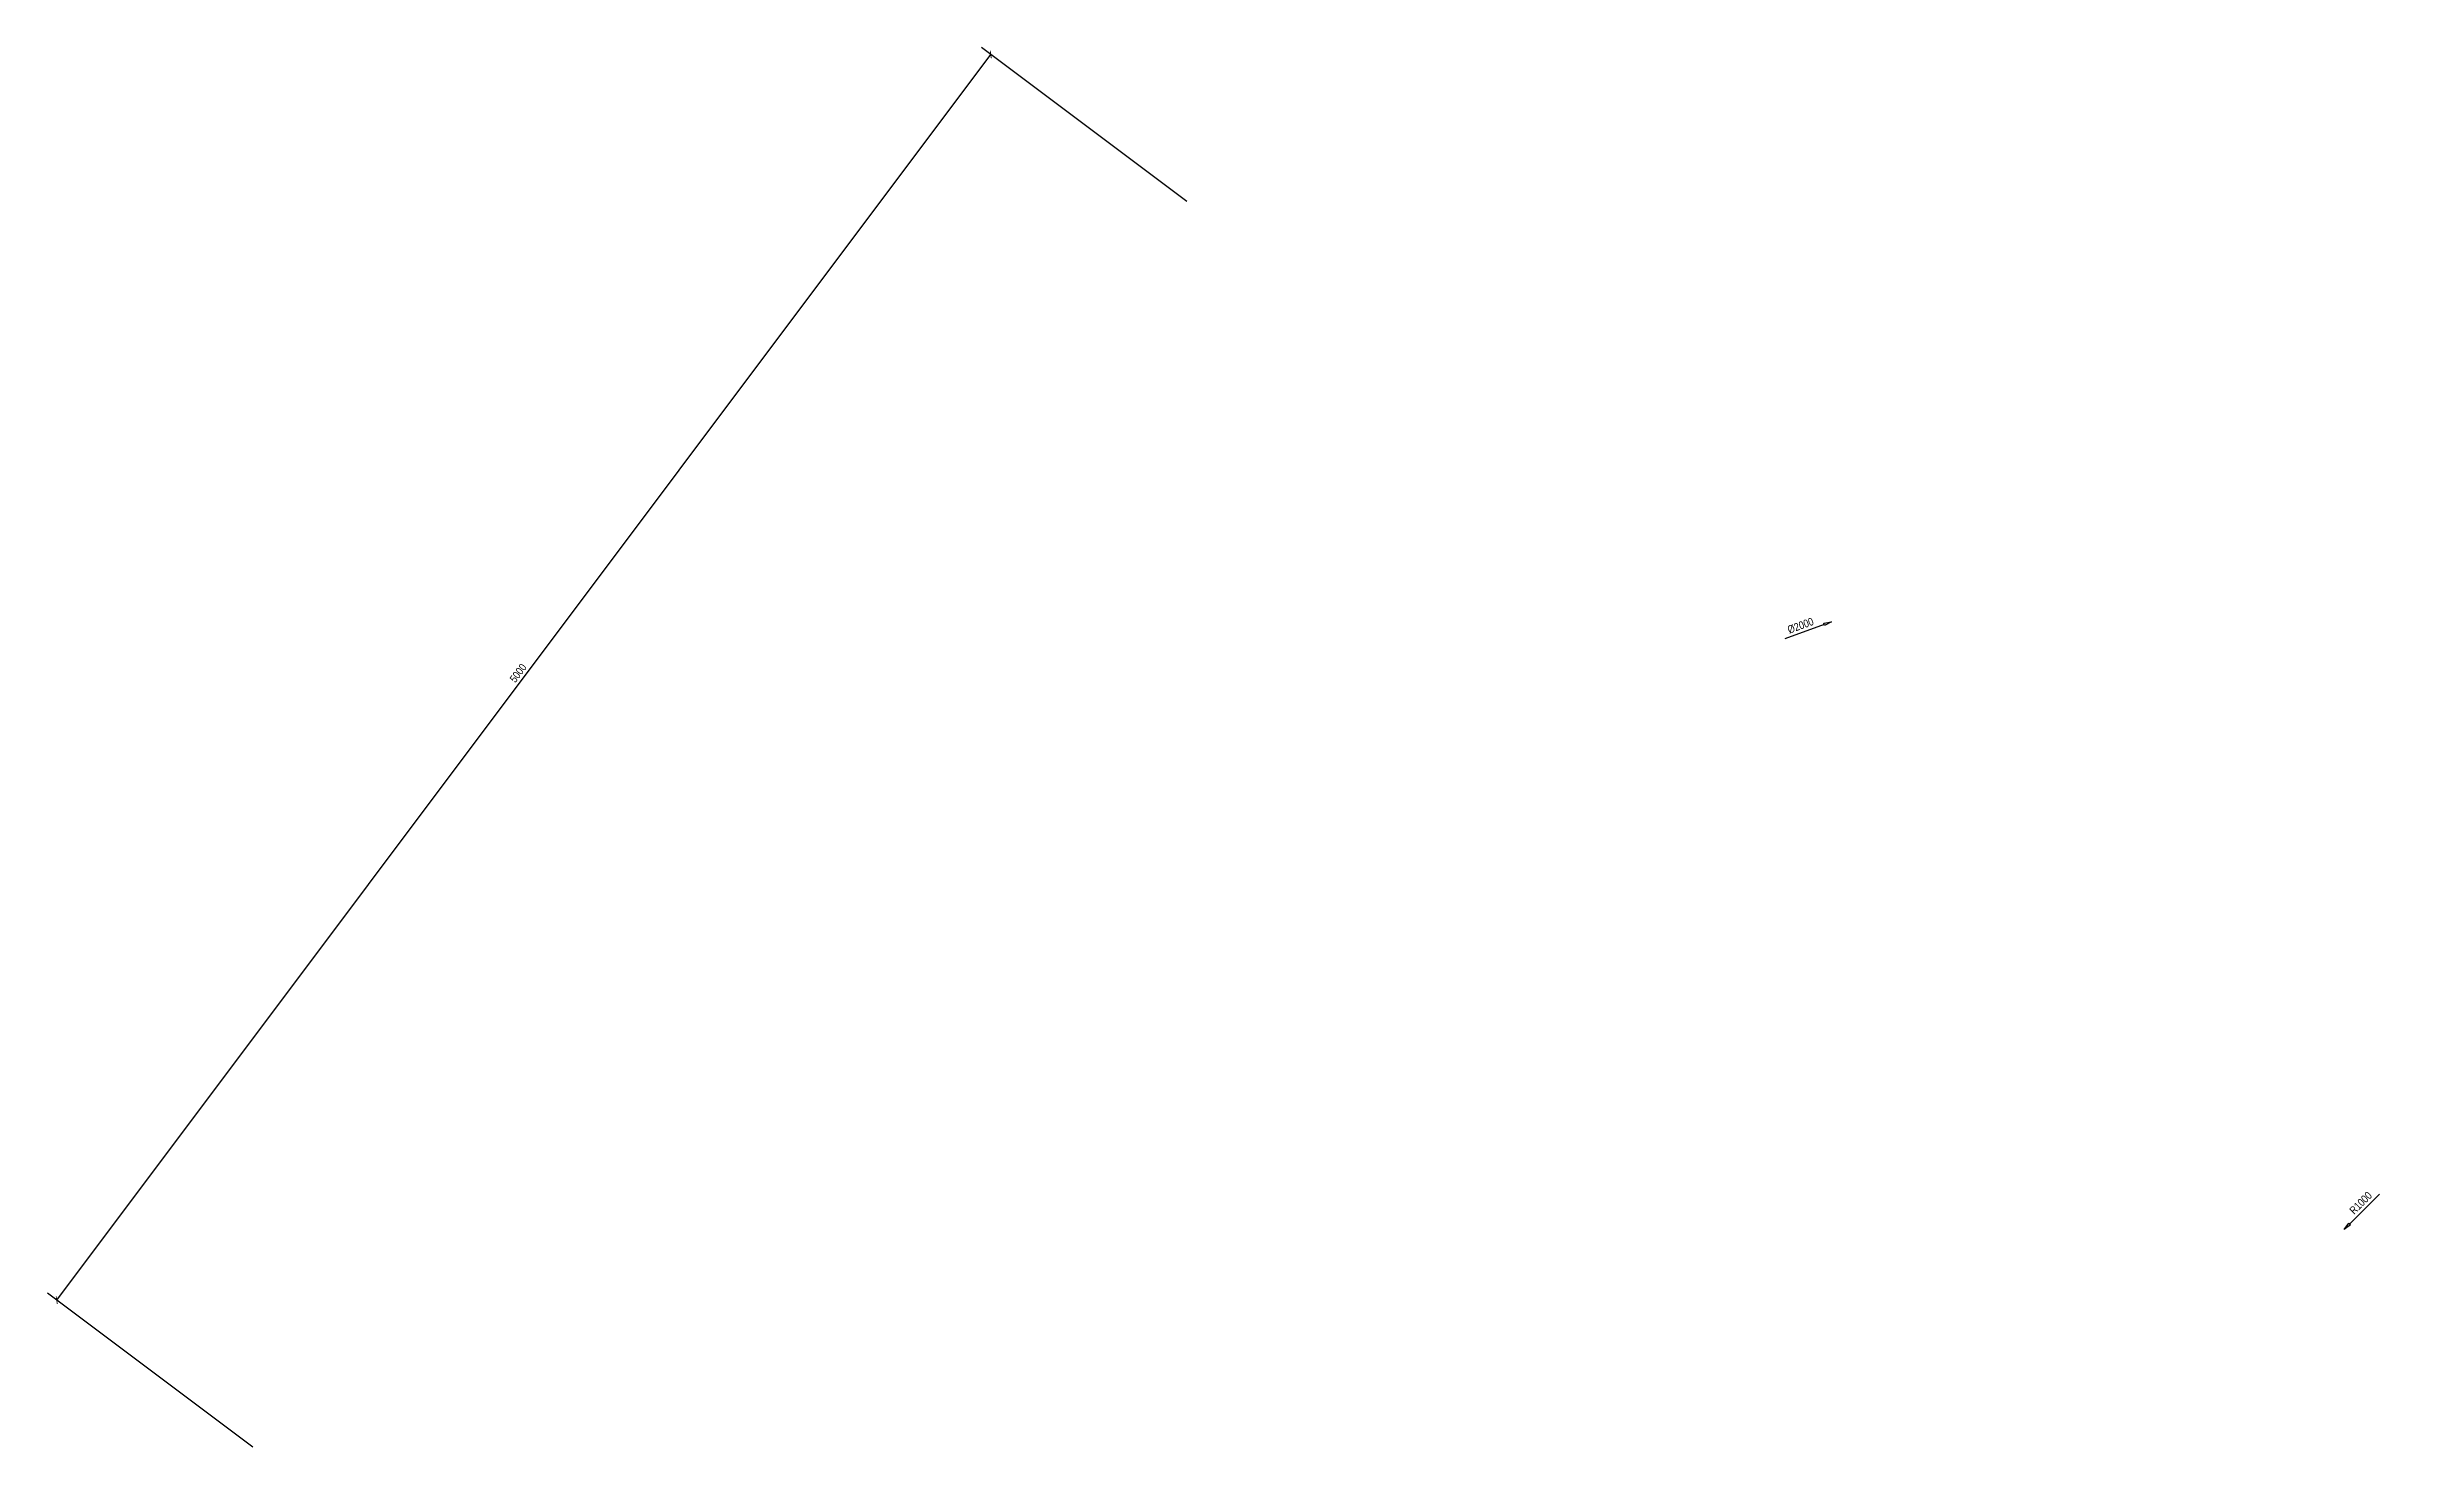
# Model space of a CAD drawing. Header units: metres. Extents: x -11 to 109, y -31 to 140.
# Drawn here: x 33.3 to 109.4, y 0 to 45 of the extents above; entities that cross this region are included whole.
import ezdxf

# ---------------------------------------------------------------- set-up
doc = ezdxf.new("R2010")
doc.units = ezdxf.units.M
doc.styles.add('OpenSansCondensed-Light', font='OpenSansCondensed-Light.ttf')
doc.dimstyles.new('EZ_RADIUS', dxfattribs={"dimtxt": 0.25, "dimasz": 0.25, "dimexe": 0.375, "dimexo": 0.125, "dimgap": 0.1, "dimtad": 1, "dimlfac": 100, "dimzin": 12, "dimdsep": 46, "dimtxsty": 'OpenSansCondensed-Light', "dimblk": 'CLOSEDBLANK', "dimcen": 0, "dimazin": 3, "dimtfac": 0.5, "dimtofl": 0, "dimtmove": 1, "dimatfit": 3})
doc.dimstyles.new('EZDXF', dxfattribs={"dimtxt": 0.25, "dimasz": 0.175, "dimexe": 0.375, "dimexo": 0.125, "dimgap": 0.1, "dimtad": 1, "dimlfac": 100, "dimzin": 12, "dimdsep": 46, "dimtxsty": 'OpenSansCondensed-Light', "dimblk": 'ARCHTICK', "dimcen": 2.5, "dimazin": 3, "dimtfac": 0.5, "dimtmove": 2, "dimatfit": 3})

# ---------------------------------------------------------------- blocks, each defined once
blk = doc.blocks.new('_ARCHTICK')
at = {"color": 0, "linetype": 'BYBLOCK', "const_width": 0.15}
blk.add_lwpolyline([(-0.5, -0.5), (0.5, 0.5)], dxfattribs=at)
blk = doc.blocks.new('_CLOSEDBLANK')
at = {"color": 0, "linetype": 'BYBLOCK'}
blk.add_lwpolyline([(-1, 0.16), (0, 0), (-1, -0.16)], close=True, dxfattribs=at)
blk = doc.blocks.new('*D4')
blk.add_line((107.248, 7.248), (108.202, 8.202))
at = {"layer": 'Defpoints'}
for p in [(107.071, 7.071), (100, 0)]:
    blk.add_point(p, dxfattribs=at)
at = {"xscale": 0.25, "yscale": 0.25, "rotation": 225}
blk.add_blockref('_CLOSEDBLANK', (107.071, 7.071), dxfattribs=at)
at = {"insert": (107.601, 7.92), "char_height": 0.25, "attachment_point": 5, "rotation": 45, "style": 'OpenSansCondensed-Light'}
blk.add_mtext('R1000', dxfattribs=at)
blk = doc.blocks.new('*D5')
blk.add_line((90.368, 26.494), (89.1, 26.033))
at = {"layer": 'Defpoints'}
for p in [(100, 30), (90.603, 26.58)]:
    blk.add_point(p, dxfattribs=at)
at = {"xscale": 0.25, "yscale": 0.25, "rotation": 20}
blk.add_blockref('_CLOSEDBLANK', (90.603, 26.58), dxfattribs=at)
at = {"insert": (89.61, 26.458), "char_height": 0.25, "attachment_point": 5, "rotation": 20, "style": 'OpenSansCondensed-Light'}
blk.add_mtext('%%c2000', dxfattribs=at)

msp = doc.modelspace()

# ---------------------------------------------------------------- dimensions: what is measured, and where the dimension line sits
msp.add_linear_dim(base=(33.6, 4.8), p1=(40, 0), p2=(70, 40), angle=53.1301024, dimstyle='EZDXF').render()
dim = msp.add_diameter_dim_2p(p1=(109.39693, 33.4202), p2=(90.60307, 26.5798), dimstyle='EZ_RADIUS')
dim.commit()
dim.dimension.update_dxf_attribs({"geometry": '*D5', "text_midpoint": (89.60992, 26.45776)})
dim = msp.add_radius_dim(center=(100, 0), mpoint=(107.07107, 7.07107), dimstyle='EZ_RADIUS')
dim.commit()
dim.dimension.update_dxf_attribs({"geometry": '*D4', "text_midpoint": (107.6014, 7.9196)})

doc.saveas('drawing.dxf')
